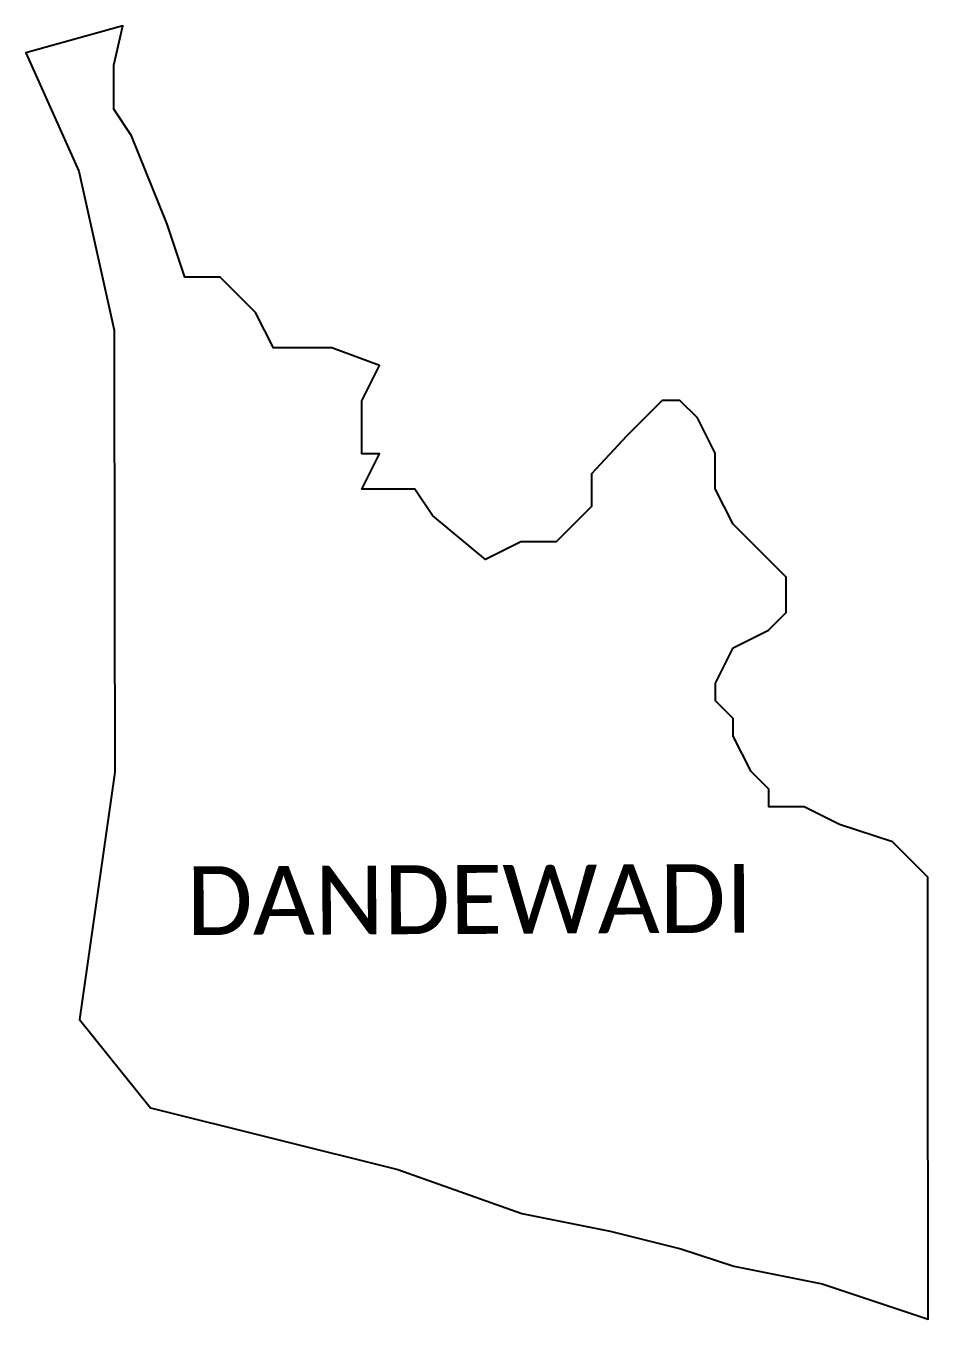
# Model space of a CAD drawing. Header units: metres. Extents: x 321152 to 325588, y 1830886 to 1832566.
# Drawn here: x 324592 to 325588, y 1830886 to 1832314 of the extents above; entities that cross this region are included whole.
import ezdxf

# ---------------------------------------------------------------- set-up
doc = ezdxf.new("R2010")
doc.units = ezdxf.units.M
doc.header["$MEASUREMENT"] = 0
doc.layers.add('VILLAGE BOUNDRY', color=10, linetype='Continuous')
doc.layers.add('VILLAGE NAME', color=250, linetype='Continuous')
doc.styles.get("Standard").update_dxf_attribs({"font": 'arial.ttf'})

msp = doc.modelspace()

# ---------------------------------------------------------------- linework, layer by layer
at = {"layer": 'VILLAGE BOUNDRY'}
msp.add_lwpolyline([(325372.5, 1831627.2), (325411.5, 1831646.7), (325431, 1831666.2), (325431, 1831705.2), (325372.4, 1831763.7), (325352.8, 1831802.7), (325352.8, 1831841.8), (325333.3, 1831880.8), (325313.7, 1831900.2), (325294.2, 1831900.2), (325255.2, 1831861.1), (325216.3, 1831819.3), (325216.3, 1831783.1), (325177.3, 1831744), (325138.3, 1831744), (325099.3, 1831724.5), (325040.7, 1831773.1), (325021.2, 1831802.4), (324962.7, 1831802.3), (324982.1, 1831841.4), (324962.6, 1831841.4), (324962.6, 1831899.9), (324982, 1831938.9), (324929.4, 1831958.3), (324865, 1831958.3), (324845.4, 1831997.3), (324825.9, 1832016.8), (324806.4, 1832036.2), (324767.3, 1832036.2), (324747.8, 1832094.8), (324708.6, 1832192.2), (324689.1, 1832221.5), (324689.1, 1832270.3), (324698.9, 1832313.6), (324591.9, 1832283.9), (324650.2, 1832153.2), (324689.4, 1831977.6), (324689.7, 1831685), (324689.9, 1831489.9), (324651.1, 1831216.7), (324729.3, 1831119.3), (325002.5, 1831051.3), (325139.1, 1831002.6), (325236.6, 1830983.3), (325314.7, 1830963.8), (325373.2, 1830944.4), (325470.8, 1830924.9), (325587.7, 1830886.1), (325587.5, 1831237.2), (325587.4, 1831286), (325587.4, 1831373.8), (325548.3, 1831412.8), (325489.8, 1831432.2), (325450.7, 1831451.6), (325411.7, 1831451.6), (325411.7, 1831471.1), (325392.2, 1831490.6), (325372.6, 1831529.6), (325372.6, 1831549.1), (325353.1, 1831568.6), (325353.1, 1831588.1)], close=True, dxfattribs=at)

# ---------------------------------------------------------------- texts
at = {"layer": 'VILLAGE NAME', "insert": (324769.2, 1831385.9), "char_height": 75.932, "attachment_point": 1, "rotation": 0.2435}
msp.add_mtext_dynamic_manual_height_columns('{\\fCalibri|b0|i0|c0|p34;DANDEWADI}', width=754.547, gutter_width=379.7, heights=[0], dxfattribs=at)

doc.saveas('drawing.dxf')
